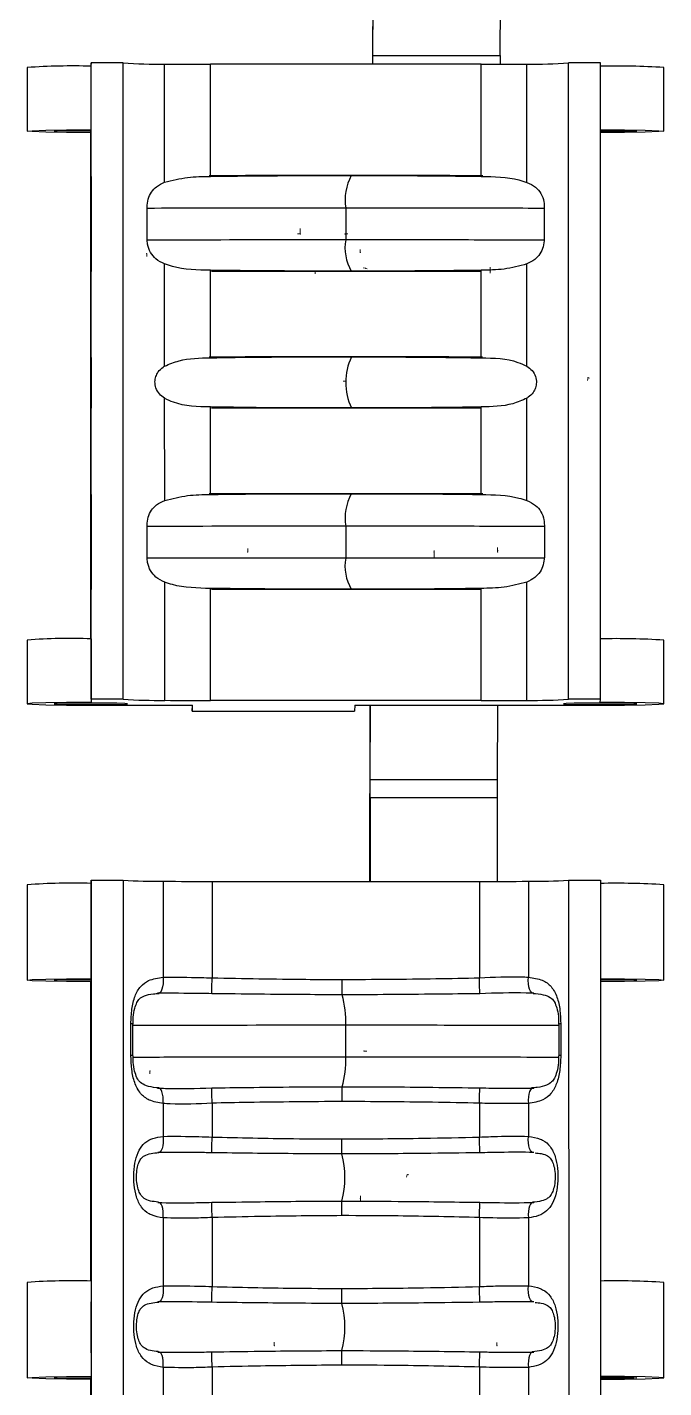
# Model space of a CAD drawing. Header units: millimetres. Extents: x 15 to 1184, y 5 to 836.
# Drawn here: x 838.92 to 858.93, y 652.97 to 695.73 of the extents above; entities that cross this region are included whole.
import ezdxf

# ---------------------------------------------------------------- set-up
doc = ezdxf.new("R2010")
doc.units = ezdxf.units.MM
doc.header["$PDSIZE"] = -1
doc.layers.get('0').update_dxf_attribs({"lineweight": 18})

msp = doc.modelspace()

# ---------------------------------------------------------------- linework, layer by layer
at = {"color": 7, "linetype": 'Continuous', "lineweight": 25}
for p, q in [((849.787, 694.839), (849.792, 696.464)), ((853.787, 694.839), (853.792, 696.464)), ((849.77, 695.757), (849.77, 694.566)), ((838.925, 694.463), (838.925, 692.463)), ((840.936, 694.607), (840.928, 694.504)), ((840.928, 694.504), (840.928, 692.505)), ((840.937, 674.612), (840.936, 694.607)), ((841.936, 694.607), (840.936, 694.607)), ((841.937, 674.612), (841.936, 694.607)), ((843.243, 690.856), (843.243, 694.571)), ((844.683, 691.044), (844.683, 694.566)), ((853.183, 694.566), (844.683, 694.566)), ((849.786, 694.566), (849.787, 694.839)), ((849.787, 694.839), (853.787, 694.839)), ((853.183, 691.044), (853.183, 694.566)), ((853.787, 694.839), (853.786, 694.567)), ((854.624, 690.854), (854.624, 694.571)), ((855.937, 674.612), (855.936, 694.607)), ((856.936, 694.607), (855.936, 694.607)), ((856.937, 674.612), (856.936, 694.607)), ((858.925, 692.463), (858.925, 694.463)), ((840.923, 692.44), (840.921, 692.422)), ((840.922, 676.508), (840.921, 692.422)), ((840.923, 692.44), (840.923, 676.508)), ((840.928, 692.505), (840.927, 692.487)), ((840.927, 676.508), (840.927, 692.487)), ((840.93, 690.032), (840.93, 689.032)), ((840.934, 689.074), (840.934, 690.073)), ((842.692, 689.079), (842.692, 690.079)), ((848.931, 690.047), (848.931, 689.047)), ((855.172, 690.079), (855.172, 689.079)), ((843.243, 685.079), (843.243, 688.289)), ((844.683, 685.34), (844.683, 688.09)), ((849.102, 688.067), (853.156, 688.063)), ((853.183, 685.339), (853.183, 688.09)), ((854.624, 685.074), (854.624, 688.291)), ((843.244, 680.859), (843.243, 684.069)), ((844.683, 681.047), (844.683, 683.797)), ((849.103, 683.768), (853.179, 683.764)), ((853.183, 681.046), (853.183, 683.797)), ((854.624, 680.856), (854.624, 684.073)), ((840.931, 680.034), (840.931, 679.034)), ((840.934, 679.076), (840.934, 680.075)), ((842.692, 679.081), (842.692, 680.081)), ((848.932, 680.049), (848.932, 679.049)), ((855.173, 680.081), (855.173, 679.081)), ((843.244, 674.576), (843.244, 678.291)), ((854.624, 674.576), (854.624, 678.293)), ((844.684, 674.57), (844.684, 678.092)), ((849.103, 678.069), (853.156, 678.065)), ((853.184, 674.57), (853.184, 678.093)), ((840.929, 676.508), (840.929, 674.509)), ((838.925, 676.467), (838.925, 674.467)), ((858.925, 674.467), (858.925, 676.467)), ((840.922, 674.426), (844.122, 674.426)), ((840.937, 674.612), (840.929, 674.509)), ((841.937, 674.612), (840.937, 674.612)), ((844.107, 674.24), (844.122, 674.426)), ((853.184, 674.57), (844.684, 674.57)), ((849.222, 674.426), (849.207, 674.24)), ((849.222, 674.426), (856.922, 674.426)), ((849.69, 674.426), (849.682, 668.883)), ((849.705, 672.09), (849.708, 674.426)), ((853.705, 672.09), (853.708, 674.426)), ((856.937, 674.612), (855.937, 674.612)), ((856.929, 674.509), (856.937, 674.612)), ((844.107, 674.24), (849.207, 674.24)), ((844.107, 674.239), (849.206, 674.239)), ((849.207, 674.24), (849.206, 674.239)), ((849.705, 672.09), (853.705, 672.09)), ((853.703, 671.509), (849.703, 671.509)), ((838.925, 668.78), (838.926, 665.781)), ((840.929, 668.822), (840.937, 668.925)), ((840.929, 665.822), (840.929, 668.822)), ((840.937, 668.925), (840.938, 640.931)), ((840.937, 668.925), (841.937, 668.925)), ((841.937, 668.925), (841.938, 640.931)), ((843.197, 668.889), (843.197, 665.875)), ((844.733, 668.883), (844.733, 665.854)), ((844.733, 668.883), (853.135, 668.883)), ((853.135, 668.883), (853.135, 665.854)), ((854.672, 668.889), (854.672, 665.875)), ((855.937, 668.925), (855.938, 640.931)), ((855.937, 668.925), (856.937, 668.925)), ((856.937, 668.925), (856.938, 640.931)), ((858.926, 665.781), (858.925, 668.78)), ((840.929, 665.822), (840.927, 665.805)), ((840.927, 665.805), (840.928, 656.324)), ((840.924, 665.757), (840.922, 665.74)), ((840.922, 665.74), (840.922, 656.324)), ((840.924, 656.324), (840.924, 665.757)), ((842.252, 664.403), (842.255, 664.591)), ((840.931, 663.35), (840.931, 664.349)), ((840.935, 664.391), (840.935, 663.391)), ((842.183, 663.409), (842.183, 664.409)), ((842.246, 663.404), (842.246, 664.404)), ((842.246, 664.404), (842.246, 664.403)), ((848.932, 663.364), (848.932, 664.364)), ((855.625, 664.404), (855.625, 663.404)), ((855.689, 664.409), (855.689, 663.409)), ((842.255, 663.203), (842.25, 663.404)), ((855.619, 663.404), (855.615, 663.209)), ((855.625, 663.404), (855.625, 663.404)), ((843.197, 661.906), (843.197, 660.873)), ((844.733, 661.915), (844.733, 660.85)), ((853.135, 661.915), (853.135, 660.85)), ((854.672, 661.906), (854.672, 660.873)), ((843.056, 660.366), (843.024, 660.369)), ((843.197, 658.31), (843.197, 656.174)), ((844.733, 658.321), (844.733, 656.151)), ((853.135, 658.321), (853.135, 656.151)), ((854.672, 658.31), (854.672, 656.174)), ((838.926, 656.283), (838.926, 653.283)), ((840.929, 656.324), (840.929, 653.325)), ((858.926, 653.284), (858.926, 656.283)), ((843.056, 655.667), (843.024, 655.67)), ((843.197, 653.611), (843.197, 651.475)), ((844.733, 653.622), (844.733, 651.452)), ((853.135, 653.622), (853.135, 651.452)), ((854.672, 653.611), (854.672, 651.475)), ((840.924, 653.26), (840.923, 653.242)), ((840.923, 653.242), (840.923, 643.827)), ((840.924, 643.827), (840.924, 653.26)), ((840.929, 653.325), (840.928, 653.307)), ((840.928, 653.307), (840.928, 643.827))]:
    msp.add_line(p, q, dxfattribs=at)
at = {"color": 7, "linetype": 'Continuous'}
for p, q in [((847.506, 689.237), (847.506, 689.405)), ((847.506, 689.237), (847.416, 689.237)), ((848.906, 689.237), (848.996, 689.237)), ((848.906, 689.237), (848.906, 689.233)), ((842.678, 688.611), (842.678, 688.521)), ((842.678, 688.611), (842.678, 688.607)), ((849.391, 688.653), (849.391, 688.743)), ((849.391, 688.653), (849.391, 688.641)), ((847.976, 688.069), (847.976, 687.979)), ((847.976, 688.069), (847.976, 688.066)), ((849.563, 688.154), (849.479, 688.173)), ((849.563, 688.154), (849.609, 688.14)), ((853.476, 688.069), (853.476, 688.185)), ((853.476, 688.069), (853.476, 688)), ((848.937, 684.61), (848.847, 684.61)), ((848.937, 684.61), (848.936, 684.606)), ((856.547, 684.718), (856.527, 684.631)), ((856.547, 684.718), (856.593, 684.704)), ((845.856, 679.239), (845.856, 679.344)), ((845.856, 679.239), (845.857, 679.312)), ((851.706, 679.239), (851.706, 679.28)), ((851.706, 679.239), (851.706, 679.079)), ((853.706, 679.239), (853.706, 679.379)), ((853.706, 679.239), (853.707, 679.296)), ((849.507, 663.554), (849.597, 663.554)), ((849.507, 663.554), (849.507, 663.55)), ((842.779, 662.928), (842.779, 662.838)), ((842.779, 662.928), (842.779, 662.924)), ((850.863, 659.673), (850.843, 659.585)), ((850.863, 659.673), (850.91, 659.659)), ((849.396, 658.927), (849.396, 659)), ((849.396, 658.927), (849.396, 658.822)), ((846.685, 654.299), (846.685, 654.404)), ((846.685, 654.299), (846.685, 654.372)), ((853.685, 654.299), (853.685, 654.389)), ((853.685, 654.299), (853.685, 654.296))]:
    msp.add_line(p, q, dxfattribs=at)
at = {"color": 7, "linetype": 'Continuous', "lineweight": 25}
for points in [[(840.921, 692.422), (840.156, 692.425), (839.508, 692.434), (839.076, 692.448), (838.925, 692.463), (839.078, 692.479), (839.513, 692.493), (840.162, 692.502), (840.928, 692.505)], [(840.927, 692.487), (840.486, 692.485), (840.113, 692.48), (839.863, 692.472), (839.775, 692.463), (839.861, 692.454), (840.11, 692.447), (840.483, 692.441), (840.923, 692.44)], [(856.928, 692.505), (857.693, 692.502), (858.341, 692.493), (858.774, 692.479), (858.925, 692.463), (858.771, 692.448), (858.336, 692.434), (857.687, 692.425), (856.921, 692.422)], [(856.927, 692.487), (857.366, 692.485), (857.739, 692.48), (857.988, 692.472), (858.075, 692.463), (857.986, 692.454), (857.736, 692.447), (857.363, 692.441), (856.923, 692.44)], [(840.932, 683.765), (840.932, 683.761), (840.933, 683.842), (840.933, 684.003), (840.933, 684.226), (840.933, 684.486), (840.933, 684.754), (840.933, 684.999), (840.933, 685.194), (840.933, 685.317), (840.932, 685.353), (840.932, 685.3), (840.931, 685.163), (840.931, 684.956), (840.931, 684.705), (840.931, 684.537)], [(840.929, 674.509), (840.163, 674.505), (839.513, 674.496), (839.079, 674.483), (838.925, 674.467), (839.076, 674.451), (839.509, 674.438), (840.157, 674.429), (840.922, 674.426)], [(839.775, 674.467), (839.862, 674.458), (840.111, 674.45), (840.483, 674.445), (840.923, 674.443), (841.364, 674.445), (841.737, 674.45), (841.987, 674.458), (842.075, 674.467), (841.988, 674.476), (841.74, 674.484), (841.367, 674.489), (840.927, 674.491), (840.487, 674.489), (840.113, 674.484), (839.864, 674.476), (839.775, 674.467)], [(844.104, 674.426), (844.104, 674.384), (844.107, 674.24)], [(858.075, 674.467), (857.988, 674.476), (857.74, 674.484), (857.367, 674.489), (856.927, 674.491), (856.487, 674.489), (856.113, 674.484), (855.863, 674.476), (855.775, 674.467), (855.862, 674.458), (856.111, 674.45), (856.483, 674.445), (856.923, 674.443), (857.363, 674.445), (857.737, 674.45), (857.987, 674.458), (858.075, 674.467)], [(856.922, 674.426), (857.687, 674.429), (858.337, 674.438), (858.772, 674.451), (858.925, 674.467), (858.774, 674.483), (858.342, 674.496), (857.694, 674.505), (856.929, 674.509)], [(849.703, 671.509), (849.701, 671.127), (849.7, 670.605), (849.698, 669.952), (849.697, 669.182), (849.696, 668.883)], [(853.696, 668.884), (853.697, 669.182), (853.698, 669.952), (853.7, 670.605), (853.701, 671.127), (853.703, 671.509)], [(840.922, 665.74), (840.157, 665.743), (839.509, 665.752), (839.076, 665.765), (838.926, 665.781), (839.079, 665.797), (839.514, 665.81), (840.163, 665.819), (840.929, 665.822)], [(840.927, 665.805), (840.487, 665.803), (840.114, 665.798), (839.864, 665.79), (839.776, 665.781), (839.862, 665.772), (840.111, 665.764), (840.484, 665.759), (840.924, 665.757)], [(843.197, 665.875), (843.2, 665.769), (843.194, 665.668), (843.18, 665.576), (843.159, 665.497), (843.131, 665.434), (843.098, 665.391), (843.061, 665.369), (843.022, 665.369)], [(854.845, 665.369), (854.806, 665.369), (854.77, 665.391), (854.737, 665.434), (854.709, 665.497), (854.688, 665.576), (854.675, 665.668), (854.669, 665.769), (854.672, 665.875)], [(856.929, 665.822), (857.694, 665.819), (858.342, 665.81), (858.775, 665.797), (858.926, 665.781), (858.772, 665.765), (858.337, 665.752), (857.688, 665.743), (856.922, 665.74)], [(856.924, 665.757), (857.364, 665.759), (857.737, 665.764), (857.987, 665.772), (858.076, 665.781), (857.989, 665.79), (857.74, 665.798), (857.367, 665.803), (856.927, 665.805)], [(843.197, 661.906), (843.2, 662.011), (843.194, 662.111), (843.18, 662.201), (843.159, 662.277), (843.131, 662.337), (843.098, 662.376), (843.061, 662.394), (843.022, 662.39)], [(854.845, 662.39), (854.806, 662.394), (854.77, 662.376), (854.737, 662.337), (854.709, 662.277), (854.688, 662.201), (854.675, 662.111), (854.669, 662.011), (854.672, 661.906)], [(843.197, 660.873), (843.201, 660.767), (843.196, 660.665), (843.183, 660.572), (843.162, 660.493), (843.134, 660.43), (843.101, 660.388), (843.063, 660.367), (843.056, 660.366)], [(854.844, 660.369), (854.804, 660.367), (854.767, 660.388), (854.734, 660.43), (854.707, 660.493), (854.686, 660.572), (854.673, 660.665), (854.668, 660.767), (854.672, 660.873)], [(843.197, 658.31), (843.201, 658.415), (843.196, 658.516), (843.183, 658.607), (843.162, 658.683), (843.134, 658.742), (843.101, 658.781), (843.063, 658.797), (843.024, 658.791)], [(854.805, 658.798), (854.804, 658.797), (854.767, 658.781), (854.734, 658.742), (854.707, 658.683), (854.686, 658.607), (854.673, 658.516), (854.668, 658.415), (854.672, 658.31)], [(843.197, 656.174), (843.201, 656.068), (843.196, 655.966), (843.183, 655.873), (843.162, 655.794), (843.134, 655.731), (843.101, 655.689), (843.064, 655.668), (843.056, 655.667)], [(854.844, 655.67), (854.804, 655.668), (854.767, 655.689), (854.734, 655.731), (854.707, 655.794), (854.686, 655.873), (854.673, 655.966), (854.668, 656.068), (854.672, 656.174)], [(843.197, 653.611), (843.201, 653.716), (843.196, 653.817), (843.183, 653.908), (843.162, 653.984), (843.134, 654.043), (843.101, 654.082), (843.064, 654.098), (843.024, 654.092)], [(854.805, 654.099), (854.805, 654.098), (854.768, 654.082), (854.735, 654.043), (854.707, 653.984), (854.686, 653.908), (854.673, 653.817), (854.668, 653.716), (854.672, 653.611)], [(840.923, 653.242), (840.157, 653.245), (839.509, 653.254), (839.077, 653.268), (838.926, 653.284), (839.079, 653.299), (839.514, 653.313), (840.164, 653.322), (840.929, 653.325)], [(840.928, 653.307), (840.488, 653.305), (840.114, 653.3), (839.864, 653.293), (839.776, 653.284), (839.863, 653.274), (840.111, 653.267), (840.484, 653.262), (840.924, 653.26)], [(856.923, 653.242), (857.688, 653.245), (858.338, 653.254), (858.772, 653.268), (858.926, 653.284), (858.775, 653.299), (858.343, 653.313), (857.694, 653.322), (856.929, 653.325)], [(856.928, 653.307), (857.368, 653.305), (857.74, 653.3), (857.989, 653.293), (858.076, 653.284), (857.988, 653.274), (857.738, 653.267), (857.364, 653.262), (856.924, 653.26)]]:
    msp.add_lwpolyline(points, dxfattribs=at)
for centre, radius, start, end in [((840.352, 673.886), 20.627, 88.3987, 93.9669), ((843.041, 710.937), 16.367, 266.1316, 270.7091), ((844.665, 886.866), 192.3, 269.57624, 270.00526), ((853.2, 887.212), 192.646, 269.99487, 270.42337), ((854.824, 711.194), 16.624, 269.3091, 273.836), ((857.428, 670.339), 24.171, 86.4495, 91.1848), ((850.555, 690.29), 1.642, 151.7769, 188.5409), ((850.341, 688.796), 1.432, 169.921, 210.582), ((850.842, 684.568), 1.909, 155.2347, 204.7693), ((850.555, 680.292), 1.642, 151.7769, 188.5409), ((850.341, 678.798), 1.432, 169.921, 210.582), ((840.262, 660.262), 16.26, 87.6501, 94.7156), ((857.428, 652.343), 24.171, 86.4495, 91.1848), ((843.041, 690.941), 16.367, 266.1316, 270.7091), ((844.666, 866.871), 192.3, 269.57624, 270.00526), ((853.201, 867.216), 192.646, 269.99487, 270.42337), ((854.825, 691.198), 16.624, 269.3091, 273.836), ((683.362, 672.247), 166.343, 359.74561, 359.94594), ((687.362, 672.247), 166.343, 359.74561, 359.94594), ((840.352, 648.203), 20.627, 88.3987, 93.9669), ((843.016, 684.943), 16.054, 266.1463, 270.6448), ((844.711, 859.623), 190.739, 269.54508, 270.00647), ((853.156, 859.99), 191.107, 269.99368, 270.45448), ((854.85, 685.197), 16.309, 269.3729, 273.8214), ((857.429, 644.656), 24.171, 86.4495, 91.1848), ((692.88, 668.565), 151.878, 358.78937, 358.97723), ((703.615, 665.853), 145.202, 359.79079, 359.97977), ((757.33, 663.992), 95.823, 0.81551, 1.11328), ((846.041, 664.5), 2.894, 357.2955, 16.5125), ((842.202, 664.243), 0.167, 74.5522, 96.3338), ((855.669, 664.258), 0.152, 82.5873, 106.781), ((842.203, 663.262), 0.148, 72.9922, 97.5957), ((846.296, 663.219), 2.64, 342.6564, 3.141), ((855.67, 663.237), 0.173, 83.8662, 105.1929), ((759.234, 660.426), 85.512, 0.99773, 1.32035), ((719.674, 661.924), 129.144, 0.01902, 0.22536), ((717.771, 664.503), 135.389, 358.90472, 359.10848), ((677.206, 664.351), 167.564, 358.63394, 358.80296), ((692.596, 660.887), 156.217, 359.79221, 359.9642), ((755.276, 658.666), 97.883, 0.98961, 1.27895), ((845.918, 659.579), 2.988, 345.6298, 14.3741), ((756.998, 656.526), 87.754, 1.17194, 1.48432), ((709.642, 658.295), 139.171, 0.03538, 0.22316), ((703.093, 661.619), 150.079, 358.7408, 358.92345), ((840.353, 635.706), 20.627, 88.3987, 93.9669), ((677.206, 659.652), 167.564, 358.63394, 358.80296), ((692.596, 656.188), 156.217, 359.79221, 359.9642), ((755.277, 653.967), 97.883, 0.98961, 1.27895), ((857.429, 632.159), 24.171, 86.4495, 91.1848), ((845.918, 654.88), 2.988, 345.6298, 14.3741), ((756.998, 651.827), 87.754, 1.17194, 1.48432), ((709.642, 653.596), 139.171, 0.03538, 0.22316), ((703.093, 656.92), 150.079, 358.7408, 358.92345)]:
    msp.add_arc(centre, radius, start, end, dxfattribs=at)
for points, knots in [([(840.932, 691.043), (840.932, 691.017), (840.931, 690.965), (840.931, 690.753), (840.93, 690.471), (840.93, 690.214), (840.93, 690.067), (840.93, 690.032)], [0, 0, 0, 0, 0.234462, 0.468923, 0.703385, 0.937846, 1.011321, 1.011321, 1.011321, 1.011321]), ([(840.934, 690.073), (840.934, 690.185), (840.934, 690.41), (840.933, 690.707), (840.933, 690.924), (840.932, 691.043), (840.932, 691.04), (840.932, 691.039)], [0, 0, 0, 0, 0.2139844, 0.4279689, 0.6419533, 0.8559378, 0.9745809, 0.9745809, 0.9745809, 0.9745809]), ([(843.243, 690.856), (843.48, 690.916), (843.942, 691.032), (844.441, 691.041), (844.683, 691.044)], [0, 0, 0, 0, 0.751008, 1.461816, 1.461816, 1.461816, 1.461816]), ([(849.109, 691.067), (847.74, 691.067), (846.245, 691.067), (844.766, 691.063), (844.642, 691.062)], [0, 0, 0, 0, 4.091287, 4.467669, 4.467669, 4.467669, 4.467669]), ([(844.683, 691.044), (845.332, 691.052), (846.807, 691.07), (848.282, 691.068), (849.108, 691.067)], [0, 0, 0, 0, 1.947341, 4.425495, 4.425495, 4.425495, 4.425495]), ([(849.108, 691.067), (849.756, 691.068), (851.114, 691.069), (852.472, 691.053), (853.183, 691.044)], [0, 0, 0, 0, 1.942921, 4.074804, 4.074804, 4.074804, 4.074804]), ([(853.239, 691.063), (853.234, 691.063), (851.869, 691.067), (850.487, 691.067), (849.109, 691.067)], [0, 0, 0, 0, 0.013836, 4.12918, 4.12918, 4.12918, 4.12918]), ([(853.183, 691.044), (853.593, 691.036), (854.095, 691.027), (854.542, 690.881), (854.624, 690.854)], [0, 0, 0, 0, 1.198987, 1.46843, 1.46843, 1.46843, 1.46843]), ([(842.692, 690.079), (842.698, 690.163), (842.712, 690.332), (842.82, 690.554), (842.992, 690.741), (843.154, 690.816), (843.243, 690.856)], [0, 0, 0, 0, 0.24265, 0.484998, 0.732353, 1.031664, 1.031664, 1.031664, 1.031664]), ([(854.624, 690.854), (854.72, 690.809), (854.895, 690.726), (855.075, 690.51), (855.161, 690.285), (855.169, 690.135), (855.172, 690.079)], [0, 0, 0, 0, 0.325013, 0.595584, 0.867328, 1.028797, 1.028797, 1.028797, 1.028797]), ([(848.931, 690.047), (847.432, 690.046), (845.347, 690.045), (843.286, 690.039), (842.708, 690.037)], [0, 0, 0, 0, 4.476524, 6.22347, 6.22347, 6.22347, 6.22347]), ([(855.172, 690.037), (854.268, 690.039), (852.2, 690.046), (850.108, 690.046), (848.931, 690.047)], [0, 0, 0, 0, 2.728242, 6.241038, 6.241038, 6.241038, 6.241038]), ([(840.93, 689.032), (840.93, 688.92), (840.93, 688.696), (840.931, 688.4), (840.931, 688.178), (840.932, 688.054), (840.932, 688.043), (840.933, 688.146), (840.933, 688.351), (840.934, 688.635), (840.934, 688.891), (840.934, 689.038), (840.934, 689.074)], [0, 0, 0, 0, 0.216817, 0.433634, 0.650451, 0.867269, 1.084086, 1.300903, 1.51772, 1.734537, 1.951354, 2.0193, 2.0193, 2.0193, 2.0193]), ([(843.243, 688.289), (843.147, 688.335), (842.971, 688.42), (842.79, 688.642), (842.703, 688.871), (842.695, 689.022), (842.692, 689.079)], [0, 0, 0, 0, 0.328796, 0.602058, 0.876515, 1.041933, 1.041933, 1.041933, 1.041933]), ([(848.931, 689.047), (847.432, 689.046), (845.348, 689.045), (843.289, 689.039), (842.713, 689.037)], [0, 0, 0, 0, 4.476543, 6.218835, 6.218835, 6.218835, 6.218835]), ([(855.167, 689.037), (854.264, 689.04), (852.198, 689.046), (850.108, 689.046), (848.931, 689.047)], [0, 0, 0, 0, 2.722352, 6.235161, 6.235161, 6.235161, 6.235161]), ([(855.172, 689.079), (855.166, 688.994), (855.152, 688.825), (855.044, 688.6), (854.872, 688.41), (854.711, 688.333), (854.624, 688.291)], [0, 0, 0, 0, 0.244655, 0.489004, 0.738423, 1.035877, 1.035877, 1.035877, 1.035877]), ([(844.683, 688.09), (844.273, 688.099), (843.771, 688.11), (843.324, 688.261), (843.243, 688.289)], [0, 0, 0, 0, 1.202647, 1.469554, 1.469554, 1.469554, 1.469554]), ([(849.109, 688.068), (848.461, 688.067), (846.986, 688.065), (845.511, 688.081), (844.683, 688.09)], [0, 0, 0, 0, 1.942918, 4.425472, 4.425472, 4.425472, 4.425472]), ([(844.716, 688.063), (844.814, 688.063), (846.267, 688.067), (847.734, 688.067), (849.102, 688.067)], [0, 0, 0, 0, 0.298392, 4.386533, 4.386533, 4.386533, 4.386533]), ([(853.183, 688.09), (852.535, 688.082), (851.177, 688.065), (849.818, 688.067), (849.109, 688.068)], [0, 0, 0, 0, 1.945441, 4.07481, 4.07481, 4.07481, 4.07481]), ([(854.624, 688.291), (854.388, 688.228), (853.926, 688.104), (853.427, 688.095), (853.183, 688.09)], [0, 0, 0, 0, 0.748328, 1.465476, 1.465476, 1.465476, 1.465476]), ([(843.243, 684.069), (843.185, 684.111), (843.068, 684.195), (842.961, 684.382), (842.929, 684.579), (842.96, 684.754), (843.043, 684.917), (843.148, 685.019), (843.226, 685.068), (843.243, 685.079)], [0, 0, 0, 0, 0.221618, 0.445087, 0.635883, 0.800476, 0.964789, 1.187262, 1.250915, 1.250915, 1.250915, 1.250915]), ([(843.243, 685.079), (843.392, 685.141), (843.835, 685.327), (844.344, 685.335), (844.683, 685.34)], [0, 0, 0, 0, 0.49807, 1.490001, 1.490001, 1.490001, 1.490001]), ([(849.109, 685.368), (847.739, 685.368), (846.243, 685.368), (844.763, 685.364), (844.639, 685.364)], [0, 0, 0, 0, 4.094229, 4.470156, 4.470156, 4.470156, 4.470156]), ([(844.683, 685.34), (845.203, 685.349), (846.674, 685.374), (848.15, 685.368), (849.105, 685.368), (849.109, 685.368)], [0, 0, 0, 0, 1.5596, 4.414648, 4.425634, 4.425634, 4.425634, 4.425634]), ([(853.23, 685.364), (853.217, 685.364), (851.855, 685.368), (850.476, 685.368), (849.109, 685.368)], [0, 0, 0, 0, 0.037557, 4.120666, 4.120666, 4.120666, 4.120666]), ([(849.109, 685.368), (849.627, 685.369), (850.985, 685.37), (852.343, 685.351), (853.183, 685.339)], [0, 0, 0, 0, 1.554353, 4.074868, 4.074868, 4.074868, 4.074868]), ([(853.183, 685.339), (853.586, 685.333), (854.099, 685.325), (854.531, 685.118), (854.624, 685.074)], [0, 0, 0, 0, 1.176939, 1.497405, 1.497405, 1.497405, 1.497405]), ([(854.624, 685.074), (854.682, 685.033), (854.798, 684.951), (854.903, 684.767), (854.933, 684.572), (854.902, 684.397), (854.818, 684.233), (854.714, 684.131), (854.639, 684.082), (854.624, 684.073)], [0, 0, 0, 0, 0.219778, 0.441366, 0.631241, 0.795412, 0.959551, 1.182456, 1.237508, 1.237508, 1.237508, 1.237508]), ([(844.683, 683.797), (844.279, 683.804), (843.767, 683.814), (843.335, 684.024), (843.243, 684.069)], [0, 0, 0, 0, 1.182008, 1.498611, 1.498611, 1.498611, 1.498611]), ([(849.109, 683.769), (848.591, 683.769), (847.594, 683.769), (846.119, 683.771), (845.162, 683.788), (844.683, 683.797)], [0, 0, 0, 0, 1.554347, 2.989892, 4.425569, 4.425569, 4.425569, 4.425569]), ([(844.712, 683.764), (844.811, 683.764), (846.265, 683.768), (847.734, 683.768), (849.103, 683.768)], [0, 0, 0, 0, 0.298998, 4.390535, 4.390535, 4.390535, 4.390535]), ([(853.183, 683.797), (852.664, 683.788), (851.31, 683.764), (849.952, 683.769), (849.112, 683.769), (849.109, 683.769)], [0, 0, 0, 0, 1.55762, 4.063686, 4.074944, 4.074944, 4.074944, 4.074944]), ([(854.624, 684.073), (854.478, 684.008), (854.035, 683.813), (853.525, 683.804), (853.183, 683.797)], [0, 0, 0, 0, 0.494025, 1.495567, 1.495567, 1.495567, 1.495567]), ([(840.932, 681.045), (840.932, 681.019), (840.932, 680.967), (840.931, 680.755), (840.931, 680.473), (840.931, 680.216), (840.931, 680.069), (840.931, 680.034)], [0, 0, 0, 0, 0.234462, 0.468923, 0.703385, 0.937846, 1.011321, 1.011321, 1.011321, 1.011321]), ([(840.934, 680.075), (840.934, 680.188), (840.934, 680.412), (840.934, 680.709), (840.933, 680.927), (840.933, 681.045), (840.932, 681.042), (840.932, 681.041)], [0, 0, 0, 0, 0.2139844, 0.4279689, 0.6419533, 0.8559378, 0.9745809, 0.9745809, 0.9745809, 0.9745809]), ([(842.692, 680.081), (842.699, 680.165), (842.712, 680.334), (842.82, 680.557), (842.993, 680.743), (843.155, 680.818), (843.244, 680.859)], [0, 0, 0, 0, 0.24265, 0.484998, 0.732353, 1.031664, 1.031664, 1.031664, 1.031664]), ([(843.244, 680.859), (843.481, 680.918), (843.943, 681.035), (844.441, 681.043), (844.683, 681.047)], [0, 0, 0, 0, 0.751008, 1.461816, 1.461816, 1.461816, 1.461816]), ([(849.11, 681.069), (847.741, 681.069), (846.246, 681.069), (844.767, 681.065), (844.642, 681.065)], [0, 0, 0, 0, 4.091287, 4.467669, 4.467669, 4.467669, 4.467669]), ([(844.683, 681.047), (845.332, 681.055), (846.808, 681.072), (848.283, 681.07), (849.109, 681.069)], [0, 0, 0, 0, 1.947341, 4.425495, 4.425495, 4.425495, 4.425495]), ([(849.109, 681.069), (849.756, 681.07), (851.115, 681.071), (852.473, 681.055), (853.183, 681.046)], [0, 0, 0, 0, 1.942921, 4.074804, 4.074804, 4.074804, 4.074804]), ([(853.239, 681.065), (853.234, 681.065), (851.869, 681.069), (850.487, 681.069), (849.11, 681.069)], [0, 0, 0, 0, 0.013836, 4.12918, 4.12918, 4.12918, 4.12918]), ([(853.183, 681.046), (853.593, 681.038), (854.095, 681.029), (854.542, 680.883), (854.624, 680.856)], [0, 0, 0, 0, 1.198987, 1.46843, 1.46843, 1.46843, 1.46843]), ([(854.624, 680.856), (854.72, 680.811), (854.895, 680.728), (855.076, 680.512), (855.162, 680.287), (855.17, 680.137), (855.173, 680.081)], [0, 0, 0, 0, 0.325013, 0.595584, 0.867328, 1.028797, 1.028797, 1.028797, 1.028797]), ([(848.932, 680.049), (847.432, 680.048), (845.347, 680.047), (843.287, 680.041), (842.708, 680.039)], [0, 0, 0, 0, 4.476524, 6.22347, 6.22347, 6.22347, 6.22347]), ([(855.173, 680.039), (854.269, 680.041), (852.2, 680.048), (850.109, 680.048), (848.932, 680.049)], [0, 0, 0, 0, 2.728242, 6.241038, 6.241038, 6.241038, 6.241038]), ([(840.932, 678.069), (840.932, 678.065), (840.933, 678.054), (840.933, 678.153), (840.934, 678.352), (840.934, 678.638), (840.934, 678.894), (840.934, 679.041), (840.934, 679.076)], [0, 0, 0, 0, 0.089381, 0.309129, 0.528878, 0.748627, 0.968376, 1.03724, 1.03724, 1.03724, 1.03724]), ([(843.244, 678.291), (843.147, 678.337), (842.971, 678.423), (842.79, 678.644), (842.703, 678.873), (842.695, 679.024), (842.692, 679.081)], [0, 0, 0, 0, 0.328796, 0.602058, 0.876515, 1.041933, 1.041933, 1.041933, 1.041933]), ([(848.932, 679.049), (847.432, 679.048), (845.349, 679.048), (843.29, 679.041), (842.713, 679.039)], [0, 0, 0, 0, 4.476543, 6.218835, 6.218835, 6.218835, 6.218835]), ([(855.167, 679.039), (854.265, 679.042), (852.198, 679.048), (850.109, 679.048), (848.932, 679.049)], [0, 0, 0, 0, 2.722352, 6.235161, 6.235161, 6.235161, 6.235161]), ([(855.173, 679.081), (855.166, 678.996), (855.153, 678.827), (855.045, 678.602), (854.872, 678.412), (854.712, 678.335), (854.624, 678.293)], [0, 0, 0, 0, 0.244655, 0.489004, 0.738423, 1.035877, 1.035877, 1.035877, 1.035877]), ([(844.684, 678.092), (844.273, 678.101), (843.771, 678.112), (843.325, 678.263), (843.244, 678.291)], [0, 0, 0, 0, 1.202647, 1.469554, 1.469554, 1.469554, 1.469554]), ([(854.624, 678.293), (854.388, 678.23), (853.926, 678.106), (853.428, 678.097), (853.184, 678.093)], [0, 0, 0, 0, 0.748328, 1.465476, 1.465476, 1.465476, 1.465476]), ([(849.109, 678.07), (848.461, 678.069), (846.986, 678.067), (845.511, 678.083), (844.684, 678.092)], [0, 0, 0, 0, 1.942918, 4.425472, 4.425472, 4.425472, 4.425472]), ([(844.716, 678.065), (844.815, 678.065), (846.267, 678.069), (847.735, 678.069), (849.103, 678.069)], [0, 0, 0, 0, 0.298392, 4.386533, 4.386533, 4.386533, 4.386533]), ([(853.184, 678.093), (852.535, 678.084), (851.177, 678.067), (849.819, 678.069), (849.109, 678.07)], [0, 0, 0, 0, 1.945441, 4.07481, 4.07481, 4.07481, 4.07481]), ([(842.183, 664.409), (842.189, 664.565), (842.2, 664.871), (842.296, 665.281), (842.47, 665.592), (842.76, 665.811), (843.036, 665.851), (843.197, 665.875)], [0, 0, 0, 0, 0.425552, 0.835113, 1.210083, 1.55784, 2.04527, 2.04527, 2.04527, 2.04527]), ([(843.197, 665.875), (843.591, 665.874), (844.095, 665.874), (844.618, 665.858), (844.733, 665.854)], [0, 0, 0, 0, 1.199692, 1.536288, 1.536288, 1.536288, 1.536288]), ([(844.733, 665.854), (845.714, 665.835), (847.076, 665.808), (848.437, 665.803), (848.817, 665.802)], [0, 0, 0, 0, 2.944888, 4.084637, 4.084637, 4.084637, 4.084637]), ([(848.817, 665.802), (849.801, 665.808), (851.24, 665.817), (852.679, 665.845), (853.135, 665.854)], [0, 0, 0, 0, 2.950484, 4.318235, 4.318235, 4.318235, 4.318235]), ([(853.135, 665.854), (853.583, 665.878), (854.109, 665.905), (854.598, 665.879), (854.672, 665.875)], [0, 0, 0, 0, 1.308247, 1.539159, 1.539159, 1.539159, 1.539159]), ([(854.672, 665.875), (854.825, 665.853), (855.104, 665.814), (855.407, 665.591), (855.584, 665.258), (855.674, 664.847), (855.684, 664.555), (855.689, 664.409)], [0, 0, 0, 0, 0.463724, 0.842164, 1.249782, 1.64984, 2.048654, 2.048654, 2.048654, 2.048654]), ([(840.931, 664.349), (840.931, 664.462), (840.931, 664.687), (840.931, 664.99), (840.932, 665.223), (840.932, 665.359), (840.933, 665.384), (840.934, 665.295), (840.934, 665.101), (840.934, 664.826), (840.935, 664.573), (840.935, 664.426), (840.935, 664.391)], [0, 0, 0, 0, 0.217863, 0.435725, 0.653588, 0.871451, 1.089313, 1.307176, 1.525038, 1.7429, 1.960763, 2.029036, 2.029036, 2.029036, 2.029036]), ([(842.255, 664.591), (842.255, 664.601), (842.257, 664.711), (842.297, 664.893), (842.37, 665.092), (842.463, 665.213), (842.595, 665.294), (842.833, 665.352), (843.011, 665.36), (843.075, 665.363)], [0, 0, 0, 0, 0.020952, 0.244967, 0.435925, 0.62304, 0.887176, 1.161105, 1.312613, 1.312613, 1.312613, 1.312613]), ([(844.723, 665.356), (844.595, 665.358), (844.025, 665.369), (843.46, 665.369), (843.022, 665.369)], [0, 0, 0, 0, 0.381184, 1.701123, 1.701123, 1.701123, 1.701123]), ([(848.816, 665.323), (848.816, 665.323), (848.435, 665.323), (847.07, 665.328), (845.706, 665.344), (844.723, 665.356)], [0, 0, 0, 0, 0.00006, 1.14346, 4.093101, 4.093101, 4.093101, 4.093101]), ([(853.143, 665.356), (852.687, 665.351), (851.245, 665.333), (849.803, 665.322), (848.816, 665.323), (848.816, 665.323)], [0, 0, 0, 0, 1.368646, 4.327279, 4.327339, 4.327339, 4.327339, 4.327339]), ([(854.845, 665.369), (854.764, 665.372), (854.206, 665.39), (853.634, 665.372), (853.143, 665.356)], [0, 0, 0, 0, 0.245971, 1.702429, 1.702429, 1.702429, 1.702429]), ([(854.818, 665.364), (854.844, 665.363), (854.99, 665.357), (855.218, 665.313), (855.402, 665.223), (855.502, 665.096), (855.585, 664.853), (855.622, 664.619), (855.622, 664.463), (855.622, 664.403)], [0, 0, 0, 0, 0.062732, 0.357782, 0.63595, 0.916214, 1.122967, 1.343, 1.480449, 1.480449, 1.480449, 1.480449]), ([(848.932, 664.364), (847.43, 664.363), (845.189, 664.362), (842.975, 664.355), (842.246, 664.353)], [0, 0, 0, 0, 4.483957, 6.686339, 6.686339, 6.686339, 6.686339]), ([(855.625, 664.353), (854.574, 664.356), (852.356, 664.363), (850.113, 664.363), (848.932, 664.364)], [0, 0, 0, 0, 3.169911, 6.692854, 6.692854, 6.692854, 6.692854]), ([(840.935, 663.391), (840.935, 663.278), (840.935, 663.053), (840.934, 662.75), (840.934, 662.517), (840.933, 662.381), (840.933, 662.356), (840.932, 662.445), (840.932, 662.639), (840.931, 662.915), (840.931, 663.168), (840.931, 663.314), (840.931, 663.35)], [0, 0, 0, 0, 0.217863, 0.435726, 0.653588, 0.871451, 1.089313, 1.307175, 1.525038, 1.7429, 1.960763, 2.029036, 2.029036, 2.029036, 2.029036]), ([(843.197, 661.906), (843.044, 661.931), (842.766, 661.976), (842.464, 662.21), (842.288, 662.552), (842.198, 662.97), (842.188, 663.263), (842.183, 663.409)], [0, 0, 0, 0, 0.468605, 0.851036, 1.262952, 1.667237, 2.070344, 2.070344, 2.070344, 2.070344]), ([(848.932, 663.364), (847.43, 663.363), (845.198, 663.362), (842.992, 663.356), (842.271, 663.353)], [0, 0, 0, 0, 4.484049, 6.660983, 6.660983, 6.660983, 6.660983]), ([(855.6, 663.353), (854.557, 663.356), (852.347, 663.363), (850.113, 663.364), (848.932, 663.364)], [0, 0, 0, 0, 3.144364, 6.66736, 6.66736, 6.66736, 6.66736]), ([(855.689, 663.409), (855.683, 663.253), (855.672, 662.946), (855.575, 662.529), (855.401, 662.209), (855.11, 661.978), (854.833, 661.933), (854.672, 661.906)], [0, 0, 0, 0, 0.430839, 0.845489, 1.22512, 1.57721, 2.07072, 2.07072, 2.07072, 2.07072]), ([(843.058, 662.398), (843.032, 662.399), (842.885, 662.406), (842.658, 662.457), (842.482, 662.551), (842.375, 662.688), (842.294, 662.922), (842.257, 663.102), (842.255, 663.201), (842.255, 663.203)], [0, 0, 0, 0, 0.061611, 0.35801, 0.634725, 0.879974, 1.084746, 1.306976, 1.310865, 1.310865, 1.310865, 1.310865]), ([(855.615, 663.209), (855.615, 663.2), (855.614, 663.089), (855.572, 662.902), (855.494, 662.692), (855.395, 662.561), (855.25, 662.472), (855.01, 662.409), (854.829, 662.4), (854.768, 662.397)], [0, 0, 0, 0, 0.019901, 0.255414, 0.455865, 0.652463, 0.917658, 1.210542, 1.360453, 1.360453, 1.360453, 1.360453]), ([(843.022, 662.39), (843.103, 662.387), (843.66, 662.363), (844.233, 662.381), (844.723, 662.397)], [0, 0, 0, 0, 0.245911, 1.702088, 1.702088, 1.702088, 1.702088]), ([(844.723, 662.397), (845.101, 662.401), (846.465, 662.419), (847.83, 662.432), (848.816, 662.432), (848.816, 662.432)], [0, 0, 0, 0, 1.134741, 4.093066, 4.093126, 4.093126, 4.093126, 4.093126]), ([(848.816, 662.432), (848.816, 662.432), (849.768, 662.433), (851.211, 662.422), (852.652, 662.403), (853.143, 662.396)], [0, 0, 0, 0, 0.00006, 2.853873, 4.327372, 4.327372, 4.327372, 4.327372]), ([(853.143, 662.396), (853.271, 662.394), (853.842, 662.383), (854.407, 662.387), (854.845, 662.39)], [0, 0, 0, 0, 0.381246, 1.701683, 1.701683, 1.701683, 1.701683]), ([(848.817, 661.967), (847.834, 661.96), (846.472, 661.949), (845.111, 661.923), (844.733, 661.915)], [0, 0, 0, 0, 2.950463, 4.084575, 4.084575, 4.084575, 4.084575]), ([(853.135, 661.915), (852.644, 661.925), (851.205, 661.953), (849.766, 661.962), (848.817, 661.967)], [0, 0, 0, 0, 1.472423, 4.318243, 4.318243, 4.318243, 4.318243]), ([(844.733, 661.915), (844.286, 661.893), (843.759, 661.867), (843.27, 661.901), (843.197, 661.906)], [0, 0, 0, 0, 1.307744, 1.538559, 1.538559, 1.538559, 1.538559]), ([(854.672, 661.906), (854.278, 661.902), (853.773, 661.896), (853.25, 661.912), (853.135, 661.915)], [0, 0, 0, 0, 1.200547, 1.537316, 1.537316, 1.537316, 1.537316]), ([(843.197, 658.31), (843.068, 658.332), (842.909, 658.359), (842.682, 658.475), (842.495, 658.639), (842.346, 658.962), (842.276, 659.344), (842.267, 659.74), (842.314, 660.118), (842.426, 660.442), (842.612, 660.68), (842.872, 660.826), (843.086, 660.857), (843.197, 660.873)], [0, 0, 0, 0, 0.395384, 0.484547, 0.825836, 1.194841, 1.553051, 1.915245, 2.275594, 2.616583, 2.933688, 3.250819, 3.588713, 3.588713, 3.588713, 3.588713]), ([(843.197, 660.873), (843.567, 660.874), (844.071, 660.876), (844.595, 660.856), (844.733, 660.85)], [0, 0, 0, 0, 1.130411, 1.53647, 1.53647, 1.53647, 1.53647]), ([(844.733, 660.85), (845.585, 660.831), (846.945, 660.799), (848.305, 660.792), (848.813, 660.79)], [0, 0, 0, 0, 2.55687, 4.08046, 4.08046, 4.08046, 4.08046]), ([(848.813, 660.79), (849.667, 660.795), (851.108, 660.803), (852.549, 660.837), (853.135, 660.85)], [0, 0, 0, 0, 2.562943, 4.322734, 4.322734, 4.322734, 4.322734]), ([(853.135, 660.85), (853.326, 660.859), (853.851, 660.881), (854.353, 660.876), (854.672, 660.873)], [0, 0, 0, 0, 0.560647, 1.537675, 1.537675, 1.537675, 1.537675]), ([(854.672, 660.873), (854.802, 660.854), (854.961, 660.829), (855.189, 660.72), (855.375, 660.562), (855.525, 660.247), (855.596, 659.869), (855.605, 659.474), (855.557, 659.093), (855.445, 658.763), (855.258, 658.517), (854.998, 658.363), (854.783, 658.328), (854.672, 658.31)], [0, 0, 0, 0, 0.395778, 0.485024, 0.826644, 1.196008, 1.55456, 1.917091, 2.277773, 2.619075, 2.936477, 3.253918, 3.592096, 3.592096, 3.592096, 3.592096]), ([(840.933, 658.771), (840.933, 658.778), (840.933, 658.792), (840.932, 658.925), (840.932, 659.124), (840.932, 659.376), (840.932, 659.649), (840.932, 659.913), (840.932, 660.139), (840.932, 660.3), (840.933, 660.38), (840.933, 660.368), (840.934, 660.267), (840.934, 660.087), (840.934, 659.848), (840.934, 659.579), (840.934, 659.309), (840.934, 659.068), (840.934, 658.885), (840.933, 658.788), (840.933, 658.776), (840.933, 658.771)], [0, 0, 0, 0, 0.172739, 0.345478, 0.518216, 0.690955, 0.863694, 1.036432, 1.209171, 1.38191, 1.554649, 1.727387, 1.900126, 2.072865, 2.245604, 2.418342, 2.591081, 2.76382, 2.936558, 3.109297, 3.217411, 3.217411, 3.217411, 3.217411]), ([(843.037, 658.806), (842.954, 658.815), (842.771, 658.835), (842.588, 658.918), (842.489, 659.018), (842.405, 659.204), (842.361, 659.43), (842.354, 659.679), (842.383, 659.909), (842.442, 660.087), (842.515, 660.198), (842.606, 660.271), (842.792, 660.34), (842.973, 660.355), (843.057, 660.362)], [0, 0, 0, 0, 0.212994, 0.468229, 0.707618, 0.878262, 1.062212, 1.258955, 1.445739, 1.607264, 1.76832, 1.962815, 2.212712, 2.425767, 2.425767, 2.425767, 2.425767]), ([(844.722, 660.356), (844.568, 660.359), (843.999, 660.371), (843.435, 660.37), (843.024, 660.369)], [0, 0, 0, 0, 0.460021, 1.698453, 1.698453, 1.698453, 1.698453]), ([(848.812, 660.321), (848.812, 660.321), (848.302, 660.321), (846.939, 660.327), (845.576, 660.345), (844.722, 660.356)], [0, 0, 0, 0, 0.00006, 1.529103, 4.090108, 4.090108, 4.090108, 4.090108]), ([(853.145, 660.356), (852.558, 660.349), (851.114, 660.33), (849.669, 660.32), (848.812, 660.321), (848.812, 660.321)], [0, 0, 0, 0, 1.761625, 4.333074, 4.333134, 4.333134, 4.333134, 4.333134]), ([(854.844, 660.369), (854.49, 660.371), (853.926, 660.374), (853.357, 660.361), (853.145, 660.356)], [0, 0, 0, 0, 1.065242, 1.698965, 1.698965, 1.698965, 1.698965]), ([(854.88, 660.353), (854.947, 660.347), (855.11, 660.332), (855.281, 660.26), (855.372, 660.181), (855.453, 660.03), (855.503, 659.825), (855.519, 659.581), (855.497, 659.338), (855.44, 659.134), (855.364, 659.001), (855.272, 658.914), (855.097, 658.834), (854.903, 658.812), (854.804, 658.8)], [0, 0, 0, 0, 0.173997, 0.417885, 0.642866, 0.817134, 0.987732, 1.174827, 1.379822, 1.54687, 1.711254, 1.886539, 2.133189, 2.387409, 2.387409, 2.387409, 2.387409]), ([(843.024, 658.791), (843.377, 658.787), (843.941, 658.78), (844.51, 658.794), (844.722, 658.799)], [0, 0, 0, 0, 1.065, 1.69859, 1.69859, 1.69859, 1.69859]), ([(844.722, 658.799), (845.228, 658.806), (846.591, 658.825), (847.955, 658.837), (848.812, 658.837), (848.812, 658.837)], [0, 0, 0, 0, 1.5189, 4.09008, 4.09014, 4.09014, 4.09014, 4.09014]), ([(848.812, 658.837), (848.812, 658.837), (849.403, 658.838), (850.848, 658.831), (852.292, 658.811), (853.145, 658.799)], [0, 0, 0, 0, 0.00006, 1.772295, 4.333179, 4.333179, 4.333179, 4.333179]), ([(853.145, 658.799), (853.299, 658.796), (853.868, 658.784), (854.432, 658.788), (854.844, 658.791)], [0, 0, 0, 0, 0.460096, 1.698934, 1.698934, 1.698934, 1.698934]), ([(844.733, 658.321), (844.542, 658.313), (844.017, 658.29), (843.516, 658.302), (843.197, 658.31)], [0, 0, 0, 0, 0.560342, 1.536833, 1.536833, 1.536833, 1.536833]), ([(848.813, 658.381), (847.959, 658.374), (846.599, 658.363), (845.239, 658.332), (844.733, 658.321)], [0, 0, 0, 0, 2.562921, 4.080409, 4.080409, 4.080409, 4.080409]), ([(853.135, 658.321), (852.283, 658.34), (850.843, 658.374), (849.402, 658.379), (848.813, 658.381)], [0, 0, 0, 0, 2.55687, 4.322781, 4.322781, 4.322781, 4.322781]), ([(854.672, 658.31), (854.302, 658.304), (853.798, 658.296), (853.274, 658.315), (853.135, 658.321)], [0, 0, 0, 0, 1.131236, 1.537531, 1.537531, 1.537531, 1.537531]), ([(843.197, 653.611), (843.068, 653.633), (842.909, 653.66), (842.682, 653.776), (842.496, 653.94), (842.346, 654.263), (842.276, 654.645), (842.267, 655.041), (842.314, 655.419), (842.426, 655.743), (842.612, 655.981), (842.872, 656.127), (843.087, 656.158), (843.197, 656.174)], [0, 0, 0, 0, 0.395384, 0.484547, 0.825836, 1.194841, 1.553051, 1.915245, 2.275594, 2.616583, 2.933688, 3.250819, 3.588713, 3.588713, 3.588713, 3.588713]), ([(843.197, 656.174), (843.568, 656.175), (844.071, 656.177), (844.595, 656.157), (844.733, 656.151)], [0, 0, 0, 0, 1.130411, 1.53647, 1.53647, 1.53647, 1.53647]), ([(844.733, 656.151), (845.585, 656.132), (846.945, 656.1), (848.305, 656.093), (848.813, 656.091)], [0, 0, 0, 0, 2.55687, 4.08046, 4.08046, 4.08046, 4.08046]), ([(848.813, 656.091), (849.667, 656.096), (851.108, 656.104), (852.549, 656.138), (853.135, 656.151)], [0, 0, 0, 0, 2.562943, 4.322734, 4.322734, 4.322734, 4.322734]), ([(853.135, 656.151), (853.327, 656.16), (853.851, 656.182), (854.353, 656.177), (854.672, 656.174)], [0, 0, 0, 0, 0.560647, 1.537675, 1.537675, 1.537675, 1.537675]), ([(854.672, 656.174), (854.802, 656.155), (854.961, 656.13), (855.189, 656.021), (855.376, 655.863), (855.525, 655.548), (855.596, 655.17), (855.605, 654.775), (855.557, 654.394), (855.445, 654.064), (855.258, 653.818), (854.998, 653.664), (854.783, 653.629), (854.672, 653.611)], [0, 0, 0, 0, 0.395778, 0.485024, 0.826644, 1.196008, 1.55456, 1.917091, 2.277773, 2.619075, 2.936477, 3.253918, 3.592096, 3.592096, 3.592096, 3.592096]), ([(840.933, 654.072), (840.933, 654.079), (840.933, 654.093), (840.932, 654.226), (840.932, 654.425), (840.932, 654.677), (840.932, 654.95), (840.932, 655.214), (840.932, 655.44), (840.933, 655.601), (840.933, 655.681), (840.933, 655.669), (840.934, 655.568), (840.934, 655.388), (840.934, 655.149), (840.935, 654.88), (840.934, 654.61), (840.934, 654.369), (840.934, 654.186), (840.934, 654.089), (840.933, 654.077), (840.933, 654.072)], [0, 0, 0, 0, 0.172739, 0.345478, 0.518216, 0.690955, 0.863694, 1.036432, 1.209171, 1.38191, 1.554649, 1.727387, 1.900126, 2.072865, 2.245604, 2.418342, 2.591081, 2.76382, 2.936558, 3.109297, 3.217411, 3.217411, 3.217411, 3.217411]), ([(843.037, 654.107), (842.954, 654.116), (842.771, 654.136), (842.588, 654.219), (842.489, 654.319), (842.405, 654.505), (842.361, 654.731), (842.354, 654.98), (842.383, 655.21), (842.442, 655.388), (842.515, 655.499), (842.606, 655.572), (842.792, 655.641), (842.973, 655.656), (843.057, 655.663)], [0, 0, 0, 0, 0.212994, 0.468229, 0.707618, 0.878262, 1.062212, 1.258955, 1.445739, 1.607264, 1.76832, 1.962815, 2.212712, 2.425767, 2.425767, 2.425767, 2.425767]), ([(844.722, 655.657), (844.568, 655.66), (843.999, 655.672), (843.435, 655.671), (843.024, 655.67)], [0, 0, 0, 0, 0.460021, 1.698453, 1.698453, 1.698453, 1.698453]), ([(848.812, 655.622), (848.812, 655.622), (848.302, 655.622), (846.939, 655.628), (845.576, 655.646), (844.722, 655.657)], [0, 0, 0, 0, 0.00006, 1.529103, 4.090108, 4.090108, 4.090108, 4.090108]), ([(853.145, 655.657), (852.558, 655.65), (851.114, 655.631), (849.67, 655.621), (848.812, 655.622), (848.812, 655.622)], [0, 0, 0, 0, 1.761625, 4.333074, 4.333134, 4.333134, 4.333134, 4.333134]), ([(854.844, 655.67), (854.49, 655.672), (853.927, 655.675), (853.357, 655.662), (853.145, 655.657)], [0, 0, 0, 0, 1.065242, 1.698965, 1.698965, 1.698965, 1.698965]), ([(854.88, 655.654), (854.948, 655.648), (855.111, 655.633), (855.281, 655.561), (855.372, 655.482), (855.453, 655.331), (855.503, 655.126), (855.519, 654.882), (855.498, 654.639), (855.44, 654.435), (855.364, 654.302), (855.272, 654.215), (855.097, 654.135), (854.903, 654.113), (854.804, 654.101)], [0, 0, 0, 0, 0.173997, 0.417885, 0.642866, 0.817134, 0.987732, 1.174827, 1.379822, 1.54687, 1.711254, 1.886539, 2.133189, 2.387409, 2.387409, 2.387409, 2.387409]), ([(843.024, 654.092), (843.377, 654.088), (843.941, 654.081), (844.51, 654.095), (844.722, 654.1)], [0, 0, 0, 0, 1.065, 1.69859, 1.69859, 1.69859, 1.69859]), ([(844.722, 654.1), (845.228, 654.107), (846.591, 654.126), (847.955, 654.138), (848.812, 654.138), (848.812, 654.138)], [0, 0, 0, 0, 1.5189, 4.09008, 4.09014, 4.09014, 4.09014, 4.09014]), ([(848.812, 654.138), (848.812, 654.138), (849.403, 654.139), (850.848, 654.132), (852.292, 654.112), (853.145, 654.1)], [0, 0, 0, 0, 0.00006, 1.772295, 4.333179, 4.333179, 4.333179, 4.333179]), ([(853.145, 654.1), (853.299, 654.097), (853.868, 654.085), (854.432, 654.089), (854.844, 654.092)], [0, 0, 0, 0, 0.460096, 1.698934, 1.698934, 1.698934, 1.698934]), ([(844.733, 653.622), (844.542, 653.614), (844.017, 653.591), (843.516, 653.603), (843.197, 653.611)], [0, 0, 0, 0, 0.560342, 1.536833, 1.536833, 1.536833, 1.536833]), ([(848.813, 653.682), (847.959, 653.675), (846.599, 653.664), (845.239, 653.633), (844.733, 653.622)], [0, 0, 0, 0, 2.562921, 4.080409, 4.080409, 4.080409, 4.080409]), ([(853.135, 653.622), (852.283, 653.641), (850.843, 653.675), (849.402, 653.68), (848.813, 653.682)], [0, 0, 0, 0, 2.55687, 4.322781, 4.322781, 4.322781, 4.322781]), ([(854.672, 653.611), (854.302, 653.605), (853.798, 653.597), (853.274, 653.616), (853.135, 653.622)], [0, 0, 0, 0, 1.131236, 1.537531, 1.537531, 1.537531, 1.537531])]:
    msp.add_open_spline(points, degree=3, knots=knots, dxfattribs=at)
for points in [[(840.931, 684.537), (840.931, 684.448), (840.931, 684.268), (840.931, 684.033), (840.931, 683.85), (840.932, 683.797), (840.932, 683.77)], [(840.931, 679.034), (840.931, 678.922), (840.931, 678.697), (840.931, 678.403), (840.931, 678.175), (840.932, 678.108), (840.932, 678.075)]]:
    msp.add_open_spline(points, degree=3, dxfattribs=at)
at = {"color": 7, "linetype": 'Continuous'}
for p in [(847.506, 689.237), (848.906, 689.237), (842.678, 688.611), (849.391, 688.653), (847.976, 688.069), (849.563, 688.154), (853.476, 688.069), (848.937, 684.61), (856.547, 684.718), (845.856, 679.239), (851.706, 679.239), (853.706, 679.239), (849.507, 663.554), (842.779, 662.928), (850.863, 659.673), (849.396, 658.927), (846.685, 654.299), (853.685, 654.299)]:
    msp.add_point(p, dxfattribs=at)

doc.saveas('drawing.dxf')
